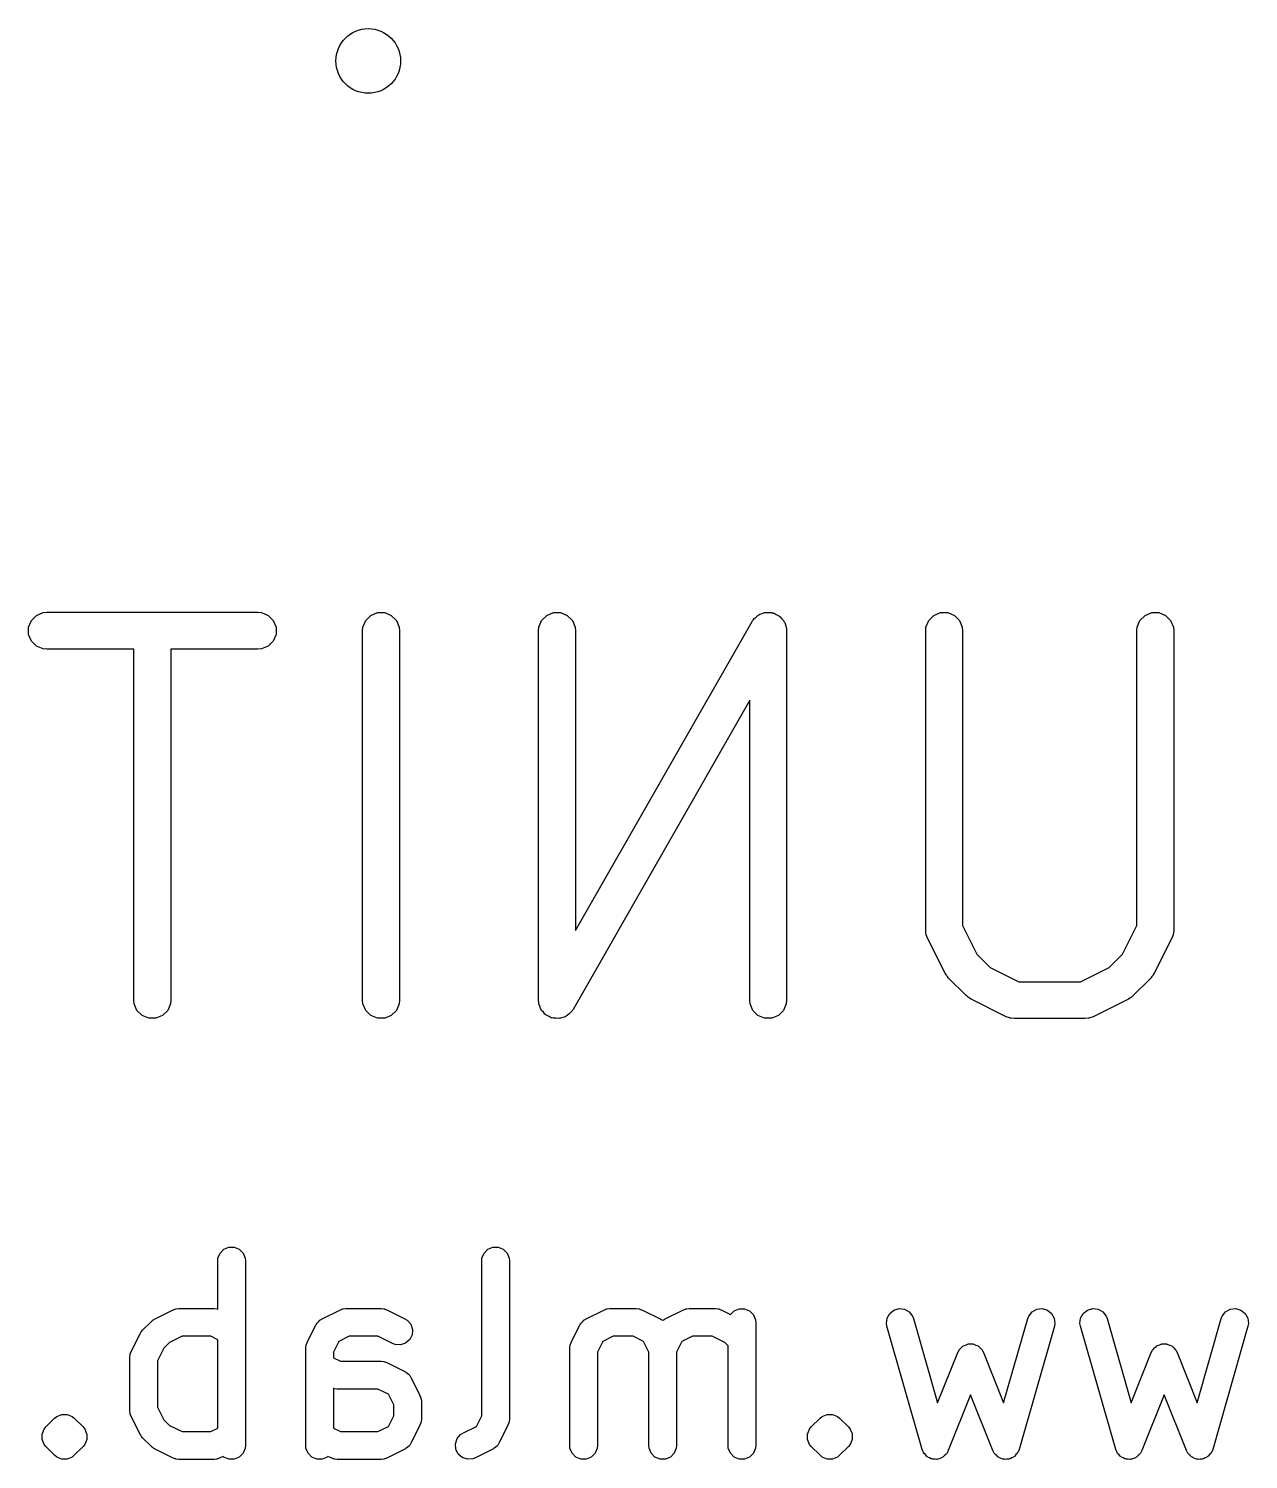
# Model space of a CAD drawing. Header units: inches. Extents: x 0.38 to 5.39, y 0.12 to 3.22.
# Drawn here: x 0.6771 to 0.937, y 0.436 to 0.741 of the extents above; entities that cross this region are included whole.
import ezdxf

# ---------------------------------------------------------------- set-up
doc = ezdxf.new("R2010")
doc.units = ezdxf.units.IN
doc.header["$MEASUREMENT"] = 0
doc.layers.add('BLACK', color=250, linetype='CONTINUOUS')

msp = doc.modelspace()

# ---------------------------------------------------------------- linework, layer by layer
at = {"layer": 'BLACK', "linetype": 'CONTINUOUS'}
for p, q in [((0.67876, 0.61592), (0.68018, 0.61651)), ((0.68018, 0.61651), (0.68095, 0.61658)), ((0.68095, 0.61658), (0.72594, 0.61658)), ((0.72594, 0.61658), (0.72671, 0.61651)), ((0.72671, 0.61651), (0.72813, 0.61592)), ((0.75, 0.61592), (0.75142, 0.61651)), ((0.75142, 0.61651), (0.75296, 0.61651)), ((0.75296, 0.61651), (0.75437, 0.61592)), ((0.7875, 0.61592), (0.78891, 0.61651)), ((0.78891, 0.61651), (0.79045, 0.61651)), ((0.79045, 0.61651), (0.79187, 0.61592)), ((0.83249, 0.61592), (0.83272, 0.61601)), ((0.83272, 0.61601), (0.83292, 0.61617)), ((0.83292, 0.61617), (0.83343, 0.61631)), ((0.83343, 0.61631), (0.83391, 0.61651)), ((0.83391, 0.61651), (0.83416, 0.61651)), ((0.83416, 0.61651), (0.8344, 0.61657)), ((0.8344, 0.61657), (0.83492, 0.61651)), ((0.83492, 0.61651), (0.83545, 0.61651)), ((0.83545, 0.61651), (0.83568, 0.61641)), ((0.83568, 0.61641), (0.83593, 0.61638)), ((0.83593, 0.61638), (0.83638, 0.61612)), ((0.83638, 0.61612), (0.83686, 0.61592)), ((0.86999, 0.61592), (0.8714, 0.61651)), ((0.8714, 0.61651), (0.87294, 0.61651)), ((0.87294, 0.61651), (0.87436, 0.61592)), ((0.91498, 0.61592), (0.9164, 0.61651)), ((0.9164, 0.61651), (0.91793, 0.61651)), ((0.91793, 0.61651), (0.91935, 0.61592)), ((0.67709, 0.61341), (0.67767, 0.61483)), ((0.67709, 0.61188), (0.67709, 0.61341)), ((0.67767, 0.61483), (0.67876, 0.61592)), ((0.72813, 0.61592), (0.72921, 0.61483)), ((0.72921, 0.61483), (0.7298, 0.61341)), ((0.7298, 0.61341), (0.7298, 0.61188)), ((0.74825, 0.61264), (0.74833, 0.61341)), ((0.74833, 0.61341), (0.74891, 0.61483)), ((0.74891, 0.61483), (0.75, 0.61592)), ((0.75437, 0.61592), (0.75546, 0.61483)), ((0.75546, 0.61483), (0.75605, 0.61341)), ((0.75605, 0.61341), (0.75612, 0.61264)), ((0.78575, 0.61264), (0.78582, 0.61341)), ((0.78582, 0.61341), (0.78641, 0.61483)), ((0.78641, 0.61483), (0.7875, 0.61592)), ((0.79187, 0.61592), (0.79296, 0.61483)), ((0.79296, 0.61483), (0.79354, 0.61341)), ((0.79354, 0.61341), (0.79362, 0.61264)), ((0.79362, 0.54873), (0.83126, 0.6146)), ((0.83126, 0.6146), (0.83137, 0.61476)), ((0.83137, 0.61476), (0.8314, 0.61483)), ((0.8314, 0.61483), (0.83148, 0.6149)), ((0.83148, 0.6149), (0.83171, 0.61523)), ((0.83171, 0.61523), (0.83212, 0.61555)), ((0.83212, 0.61555), (0.83249, 0.61592)), ((0.83686, 0.61592), (0.83704, 0.61574)), ((0.83704, 0.61574), (0.83726, 0.61562)), ((0.83726, 0.61562), (0.83758, 0.6152)), ((0.83758, 0.6152), (0.83795, 0.61483)), ((0.83795, 0.61483), (0.83805, 0.6146)), ((0.83805, 0.6146), (0.8382, 0.6144)), ((0.8382, 0.6144), (0.83834, 0.6139)), ((0.83834, 0.6139), (0.83854, 0.61341)), ((0.83854, 0.61341), (0.83858, 0.61302)), ((0.83858, 0.61302), (0.8386, 0.61292)), ((0.86824, 0.61264), (0.86831, 0.61341)), ((0.86831, 0.61341), (0.8689, 0.61483)), ((0.8689, 0.61483), (0.86999, 0.61592)), ((0.87436, 0.61592), (0.87545, 0.61483)), ((0.87545, 0.61483), (0.87603, 0.61341)), ((0.87603, 0.61341), (0.87611, 0.61264)), ((0.91323, 0.61264), (0.91331, 0.61341)), ((0.91331, 0.61341), (0.91389, 0.61483)), ((0.91389, 0.61483), (0.91498, 0.61592)), ((0.91935, 0.61592), (0.92044, 0.61483)), ((0.92044, 0.61483), (0.92103, 0.61341)), ((0.92103, 0.61341), (0.9211, 0.61264)), ((0.67767, 0.61046), (0.67709, 0.61188)), ((0.67876, 0.60937), (0.67767, 0.61046)), ((0.72921, 0.61046), (0.72813, 0.60937)), ((0.7298, 0.61188), (0.72921, 0.61046)), ((0.74825, 0.5339), (0.74825, 0.61264)), ((0.75612, 0.61264), (0.75612, 0.5339)), ((0.78575, 0.5339), (0.78575, 0.61264)), ((0.79362, 0.61264), (0.79362, 0.54873)), ((0.8386, 0.61292), (0.83859, 0.61284)), ((0.83859, 0.61284), (0.83861, 0.61264)), ((0.83861, 0.61264), (0.83861, 0.5339)), ((0.86824, 0.5489), (0.86824, 0.61264)), ((0.87611, 0.61264), (0.87611, 0.54983)), ((0.91323, 0.54983), (0.91323, 0.61264)), ((0.9211, 0.61264), (0.9211, 0.5489)), ((0.68018, 0.60878), (0.67876, 0.60937)), ((0.68095, 0.60871), (0.68018, 0.60878)), ((0.69951, 0.60871), (0.68095, 0.60871)), ((0.69951, 0.5339), (0.69951, 0.60871)), ((0.72594, 0.60871), (0.70738, 0.60871)), ((0.70738, 0.60871), (0.70738, 0.5339)), ((0.72671, 0.60878), (0.72594, 0.60871)), ((0.72813, 0.60937), (0.72671, 0.60878)), ((0.83074, 0.59782), (0.7931, 0.53195)), ((0.83074, 0.5339), (0.83074, 0.59782)), ((0.87611, 0.54983), (0.87916, 0.54374)), ((0.91018, 0.54374), (0.91323, 0.54983)), ((0.86831, 0.54813), (0.86824, 0.5489)), ((0.86837, 0.548), (0.86831, 0.54813)), ((0.86838, 0.54786), (0.86837, 0.548)), ((0.86865, 0.54714), (0.86838, 0.54786)), ((0.8724, 0.53964), (0.86865, 0.54714)), ((0.92069, 0.54714), (0.91694, 0.53964)), ((0.92096, 0.54786), (0.92069, 0.54714)), ((0.92097, 0.548), (0.92096, 0.54786)), ((0.92103, 0.54813), (0.92097, 0.548)), ((0.9211, 0.5489), (0.92103, 0.54813)), ((0.87916, 0.54374), (0.882, 0.54089)), ((0.90734, 0.54089), (0.91018, 0.54374)), ((0.882, 0.54089), (0.8881, 0.53784)), ((0.90124, 0.53784), (0.90734, 0.54089)), ((0.87261, 0.53931), (0.8724, 0.53964)), ((0.87265, 0.53922), (0.87261, 0.53931)), ((0.87274, 0.53911), (0.87265, 0.53922)), ((0.87281, 0.53899), (0.87274, 0.53911)), ((0.87289, 0.53892), (0.87281, 0.53899)), ((0.87314, 0.53862), (0.87289, 0.53892)), ((0.87689, 0.53487), (0.87314, 0.53862)), ((0.8881, 0.53784), (0.90124, 0.53784)), ((0.9162, 0.53862), (0.91245, 0.53487)), ((0.91645, 0.53892), (0.9162, 0.53862)), ((0.91653, 0.53899), (0.91645, 0.53892)), ((0.9166, 0.53911), (0.91653, 0.53899)), ((0.91669, 0.53922), (0.9166, 0.53911)), ((0.91673, 0.53931), (0.91669, 0.53922)), ((0.91694, 0.53964), (0.91673, 0.53931)), ((0.69958, 0.53314), (0.69951, 0.5339)), ((0.70738, 0.5339), (0.7073, 0.53314)), ((0.74833, 0.53314), (0.74825, 0.5339)), ((0.75612, 0.5339), (0.75605, 0.53314)), ((0.78577, 0.53371), (0.78575, 0.5339)), ((0.78576, 0.53363), (0.78577, 0.53371)), ((0.83082, 0.53314), (0.83074, 0.5339)), ((0.83861, 0.5339), (0.83854, 0.53314)), ((0.87719, 0.53462), (0.87689, 0.53487)), ((0.87726, 0.53454), (0.87719, 0.53462)), ((0.87738, 0.53447), (0.87726, 0.53454)), ((0.87748, 0.53438), (0.87738, 0.53447)), ((0.87758, 0.53434), (0.87748, 0.53438)), ((0.87791, 0.53413), (0.87758, 0.53434)), ((0.88541, 0.53038), (0.87791, 0.53413)), ((0.91143, 0.53413), (0.90393, 0.53038)), ((0.91176, 0.53434), (0.91143, 0.53413)), ((0.91186, 0.53438), (0.91176, 0.53434)), ((0.91196, 0.53447), (0.91186, 0.53438)), ((0.91208, 0.53454), (0.91196, 0.53447)), ((0.91215, 0.53462), (0.91208, 0.53454)), ((0.91245, 0.53487), (0.91215, 0.53462)), ((0.70017, 0.53172), (0.69958, 0.53314)), ((0.70126, 0.53063), (0.70017, 0.53172)), ((0.70268, 0.53004), (0.70126, 0.53063)), ((0.70563, 0.53063), (0.70421, 0.53004)), ((0.70672, 0.53172), (0.70563, 0.53063)), ((0.7073, 0.53314), (0.70672, 0.53172)), ((0.74891, 0.53172), (0.74833, 0.53314)), ((0.75, 0.53063), (0.74891, 0.53172)), ((0.75142, 0.53004), (0.75, 0.53063)), ((0.75437, 0.53063), (0.75296, 0.53004)), ((0.75546, 0.53172), (0.75437, 0.53063)), ((0.75605, 0.53314), (0.75546, 0.53172)), ((0.78578, 0.53353), (0.78576, 0.53363)), ((0.78582, 0.53314), (0.78578, 0.53353)), ((0.78602, 0.53265), (0.78582, 0.53314)), ((0.78616, 0.53215), (0.78602, 0.53265)), ((0.78631, 0.53195), (0.78616, 0.53215)), ((0.78641, 0.53172), (0.78631, 0.53195)), ((0.78678, 0.53135), (0.78641, 0.53172)), ((0.7871, 0.53093), (0.78678, 0.53135)), ((0.78732, 0.53081), (0.7871, 0.53093)), ((0.7875, 0.53063), (0.78732, 0.53081)), ((0.78798, 0.53043), (0.7875, 0.53063)), ((0.79187, 0.53063), (0.79164, 0.53053)), ((0.79224, 0.531), (0.79187, 0.53063)), ((0.79265, 0.53132), (0.79224, 0.531)), ((0.79288, 0.53164), (0.79265, 0.53132)), ((0.79296, 0.53172), (0.79288, 0.53164)), ((0.79299, 0.53179), (0.79296, 0.53172)), ((0.7931, 0.53195), (0.79299, 0.53179)), ((0.8314, 0.53172), (0.83082, 0.53314)), ((0.83249, 0.53063), (0.8314, 0.53172)), ((0.83391, 0.53004), (0.83249, 0.53063)), ((0.83686, 0.53063), (0.83545, 0.53004)), ((0.83795, 0.53172), (0.83686, 0.53063)), ((0.83854, 0.53314), (0.83795, 0.53172)), ((0.70421, 0.53004), (0.70268, 0.53004)), ((0.75296, 0.53004), (0.75142, 0.53004)), ((0.78843, 0.53017), (0.78798, 0.53043)), ((0.78868, 0.53014), (0.78843, 0.53017)), ((0.78891, 0.53004), (0.78868, 0.53014)), ((0.78944, 0.53004), (0.78891, 0.53004)), ((0.78996, 0.52998), (0.78944, 0.53004)), ((0.7902, 0.53004), (0.78996, 0.52998)), ((0.79045, 0.53004), (0.7902, 0.53004)), ((0.79093, 0.53024), (0.79045, 0.53004)), ((0.79144, 0.53038), (0.79093, 0.53024)), ((0.79164, 0.53053), (0.79144, 0.53038)), ((0.83545, 0.53004), (0.83391, 0.53004)), ((0.88613, 0.53011), (0.88541, 0.53038)), ((0.88627, 0.5301), (0.88613, 0.53011)), ((0.8864, 0.53004), (0.88627, 0.5301)), ((0.88717, 0.52997), (0.8864, 0.53004)), ((0.90217, 0.52997), (0.88717, 0.52997)), ((0.90294, 0.53004), (0.90217, 0.52997)), ((0.90307, 0.5301), (0.90294, 0.53004)), ((0.90321, 0.53011), (0.90307, 0.5301)), ((0.90393, 0.53038), (0.90321, 0.53011)), ((0.71739, 0.47835), (0.71744, 0.47893)), ((0.71744, 0.47893), (0.71789, 0.47999)), ((0.71789, 0.47999), (0.7187, 0.48081)), ((0.7187, 0.48081), (0.71976, 0.48125)), ((0.71976, 0.48125), (0.72092, 0.48125)), ((0.72092, 0.48125), (0.72198, 0.48081)), ((0.72198, 0.48081), (0.7228, 0.47999)), ((0.7228, 0.47999), (0.72324, 0.47893)), ((0.72324, 0.47893), (0.72329, 0.47835)), ((0.77363, 0.47835), (0.77369, 0.47893)), ((0.77369, 0.47893), (0.77413, 0.47999)), ((0.77413, 0.47999), (0.77494, 0.48081)), ((0.77494, 0.48081), (0.77601, 0.48125)), ((0.77601, 0.48125), (0.77716, 0.48125)), ((0.77716, 0.48125), (0.77822, 0.48081)), ((0.77822, 0.48081), (0.77904, 0.47999)), ((0.77904, 0.47999), (0.77948, 0.47893)), ((0.77948, 0.47893), (0.77954, 0.47835)), ((0.71739, 0.46807), (0.71739, 0.47835)), ((0.72329, 0.47835), (0.72329, 0.43898)), ((0.77363, 0.4453), (0.77363, 0.47835)), ((0.77954, 0.47835), (0.77954, 0.44461)), ((0.70402, 0.466), (0.70777, 0.46787)), ((0.70777, 0.46787), (0.70831, 0.46808)), ((0.70831, 0.46808), (0.70842, 0.46809)), ((0.70842, 0.46809), (0.70852, 0.46813)), ((0.70852, 0.46813), (0.70909, 0.46818)), ((0.70909, 0.46818), (0.71659, 0.46818)), ((0.71659, 0.46818), (0.71717, 0.46813)), ((0.71717, 0.46813), (0.71727, 0.46809)), ((0.71727, 0.46809), (0.71737, 0.46808)), ((0.71737, 0.46808), (0.71739, 0.46807)), ((0.73964, 0.466), (0.74339, 0.46787)), ((0.74339, 0.46787), (0.74393, 0.46808)), ((0.74393, 0.46808), (0.74404, 0.46809)), ((0.74404, 0.46809), (0.74414, 0.46813)), ((0.74414, 0.46813), (0.74471, 0.46818)), ((0.74471, 0.46818), (0.75221, 0.46818)), ((0.75221, 0.46818), (0.75279, 0.46813)), ((0.75279, 0.46813), (0.75289, 0.46809)), ((0.75289, 0.46809), (0.75299, 0.46808)), ((0.75299, 0.46808), (0.75353, 0.46787)), ((0.75353, 0.46787), (0.75728, 0.466)), ((0.79589, 0.466), (0.79963, 0.46787)), ((0.79963, 0.46787), (0.80018, 0.46808)), ((0.80018, 0.46808), (0.80028, 0.46809)), ((0.80028, 0.46809), (0.80038, 0.46813)), ((0.80038, 0.46813), (0.80096, 0.46818)), ((0.80096, 0.46818), (0.80658, 0.46818)), ((0.80658, 0.46818), (0.80716, 0.46813)), ((0.80716, 0.46813), (0.80725, 0.46809)), ((0.80725, 0.46809), (0.80736, 0.46808)), ((0.80736, 0.46808), (0.8079, 0.46787)), ((0.8079, 0.46787), (0.81165, 0.466)), ((0.81276, 0.466), (0.81651, 0.46787)), ((0.81651, 0.46787), (0.81705, 0.46808)), ((0.81705, 0.46808), (0.81715, 0.46809)), ((0.81715, 0.46809), (0.81725, 0.46813)), ((0.81725, 0.46813), (0.81783, 0.46818)), ((0.81783, 0.46818), (0.82345, 0.46818)), ((0.82345, 0.46818), (0.82403, 0.46813)), ((0.82403, 0.46813), (0.82413, 0.46809)), ((0.82413, 0.46809), (0.82423, 0.46808)), ((0.82423, 0.46808), (0.82477, 0.46787)), ((0.82477, 0.46787), (0.82667, 0.46692)), ((0.82667, 0.46692), (0.82744, 0.46769)), ((0.82744, 0.46769), (0.8285, 0.46813)), ((0.8285, 0.46813), (0.82965, 0.46813)), ((0.82965, 0.46813), (0.83072, 0.46769)), ((0.83072, 0.46769), (0.83153, 0.46687)), ((0.83153, 0.46687), (0.83197, 0.46581)), ((0.86001, 0.46613), (0.86057, 0.46714)), ((0.86057, 0.46714), (0.86147, 0.46786)), ((0.86147, 0.46786), (0.86258, 0.46817)), ((0.86258, 0.46817), (0.86373, 0.46804)), ((0.86373, 0.46804), (0.86473, 0.46748)), ((0.86473, 0.46748), (0.86545, 0.46658)), ((0.86545, 0.46658), (0.86566, 0.46604)), ((0.88998, 0.46604), (0.89019, 0.46658)), ((0.89019, 0.46658), (0.89091, 0.46748)), ((0.89091, 0.46748), (0.89192, 0.46804)), ((0.89192, 0.46804), (0.89306, 0.46817)), ((0.89306, 0.46817), (0.89417, 0.46786)), ((0.89417, 0.46786), (0.89507, 0.46714)), ((0.89507, 0.46714), (0.89563, 0.46613)), ((0.90126, 0.46613), (0.90182, 0.46714)), ((0.90182, 0.46714), (0.90272, 0.46786)), ((0.90272, 0.46786), (0.90383, 0.46817)), ((0.90383, 0.46817), (0.90497, 0.46804)), ((0.90497, 0.46804), (0.90598, 0.46748)), ((0.90598, 0.46748), (0.90669, 0.46658)), ((0.90669, 0.46658), (0.90691, 0.46604)), ((0.93122, 0.46604), (0.93144, 0.46658)), ((0.93144, 0.46658), (0.93215, 0.46748)), ((0.93215, 0.46748), (0.93316, 0.46804)), ((0.93316, 0.46804), (0.93431, 0.46817)), ((0.93431, 0.46817), (0.93541, 0.46786)), ((0.93541, 0.46786), (0.93632, 0.46714)), ((0.93632, 0.46714), (0.93688, 0.46613)), ((0.70119, 0.46334), (0.70138, 0.46357)), ((0.70138, 0.46357), (0.70325, 0.46544)), ((0.70325, 0.46544), (0.70348, 0.46563)), ((0.70348, 0.46563), (0.70353, 0.46569)), ((0.70353, 0.46569), (0.70362, 0.46574)), ((0.70362, 0.46574), (0.7037, 0.46581)), ((0.7037, 0.46581), (0.70377, 0.46584)), ((0.70377, 0.46584), (0.70402, 0.466)), ((0.73645, 0.46093), (0.73832, 0.46468)), ((0.73832, 0.46468), (0.73838, 0.46477)), ((0.73838, 0.46477), (0.7384, 0.46482)), ((0.7384, 0.46482), (0.73845, 0.46487)), ((0.73845, 0.46487), (0.73863, 0.46517)), ((0.73863, 0.46517), (0.73891, 0.46541)), ((0.73891, 0.46541), (0.73915, 0.46569)), ((0.73915, 0.46569), (0.73944, 0.46587)), ((0.73944, 0.46587), (0.7395, 0.46592)), ((0.7395, 0.46592), (0.73955, 0.46594)), ((0.73955, 0.46594), (0.73964, 0.466)), ((0.75728, 0.466), (0.75777, 0.46569)), ((0.75777, 0.46569), (0.75853, 0.46482)), ((0.75853, 0.46482), (0.75889, 0.46372)), ((0.75889, 0.46372), (0.75881, 0.46258)), ((0.79269, 0.46093), (0.79456, 0.46468)), ((0.79456, 0.46468), (0.79463, 0.46477)), ((0.79463, 0.46477), (0.79464, 0.46482)), ((0.79464, 0.46482), (0.79469, 0.46487)), ((0.79469, 0.46487), (0.79487, 0.46517)), ((0.79487, 0.46517), (0.79515, 0.46541)), ((0.79515, 0.46541), (0.7954, 0.46569)), ((0.7954, 0.46569), (0.79569, 0.46587)), ((0.79569, 0.46587), (0.79574, 0.46592)), ((0.79574, 0.46592), (0.79579, 0.46594)), ((0.79579, 0.46594), (0.79589, 0.466)), ((0.81165, 0.466), (0.81175, 0.46594)), ((0.81175, 0.46594), (0.81179, 0.46592)), ((0.81179, 0.46592), (0.81185, 0.46587)), ((0.81185, 0.46587), (0.81214, 0.46569)), ((0.81214, 0.46569), (0.8122, 0.46561)), ((0.8122, 0.46561), (0.81227, 0.46569)), ((0.81227, 0.46569), (0.81256, 0.46587)), ((0.81256, 0.46587), (0.81262, 0.46592)), ((0.81262, 0.46592), (0.81266, 0.46594)), ((0.81266, 0.46594), (0.81276, 0.466)), ((0.83197, 0.46581), (0.83203, 0.46523)), ((0.83203, 0.46523), (0.83203, 0.43898)), ((0.85988, 0.46499), (0.86001, 0.46613)), ((0.85998, 0.46442), (0.85988, 0.46499)), ((0.86748, 0.43817), (0.85998, 0.46442)), ((0.86566, 0.46604), (0.87079, 0.4481)), ((0.88485, 0.4481), (0.88998, 0.46604)), ((0.89566, 0.46442), (0.88816, 0.43817)), ((0.89563, 0.46613), (0.89576, 0.46499)), ((0.89576, 0.46499), (0.89566, 0.46442)), ((0.90112, 0.46499), (0.90126, 0.46613)), ((0.90123, 0.46442), (0.90112, 0.46499)), ((0.90873, 0.43817), (0.90123, 0.46442)), ((0.90691, 0.46604), (0.91203, 0.4481)), ((0.9261, 0.4481), (0.93122, 0.46604)), ((0.9369, 0.46442), (0.9294, 0.43817)), ((0.93688, 0.46613), (0.93701, 0.46499)), ((0.93701, 0.46499), (0.9369, 0.46442)), ((0.69895, 0.45905), (0.70083, 0.4628)), ((0.70083, 0.4628), (0.70098, 0.46305)), ((0.70098, 0.46305), (0.70101, 0.46312)), ((0.70101, 0.46312), (0.70108, 0.4632)), ((0.70108, 0.4632), (0.70113, 0.46329)), ((0.70113, 0.46329), (0.70119, 0.46334)), ((0.70709, 0.46093), (0.70589, 0.45973)), ((0.70979, 0.46228), (0.70709, 0.46093)), ((0.71589, 0.46228), (0.70979, 0.46228)), ((0.71739, 0.46153), (0.71589, 0.46228)), ((0.71739, 0.44268), (0.71739, 0.46153)), ((0.73624, 0.46039), (0.73645, 0.46093)), ((0.74316, 0.46115), (0.74204, 0.45891)), ((0.74541, 0.46228), (0.74316, 0.46115)), ((0.75151, 0.46228), (0.74541, 0.46228)), ((0.75464, 0.46071), (0.75151, 0.46228)), ((0.75518, 0.46051), (0.75464, 0.46071)), ((0.75633, 0.46043), (0.75518, 0.46051)), ((0.75742, 0.46079), (0.75633, 0.46043)), ((0.75829, 0.46155), (0.75742, 0.46079)), ((0.75881, 0.46258), (0.75829, 0.46155)), ((0.79248, 0.46039), (0.79269, 0.46093)), ((0.79941, 0.46115), (0.79828, 0.45891)), ((0.80165, 0.46228), (0.79941, 0.46115)), ((0.80588, 0.46228), (0.80165, 0.46228)), ((0.80813, 0.46115), (0.80588, 0.46228)), ((0.80925, 0.45891), (0.80813, 0.46115)), ((0.81628, 0.46115), (0.81516, 0.45891)), ((0.81853, 0.46228), (0.81628, 0.46115)), ((0.82276, 0.46228), (0.81853, 0.46228)), ((0.82545, 0.46093), (0.82276, 0.46228)), ((0.82612, 0.46026), (0.82545, 0.46093)), ((0.87671, 0.46041), (0.87721, 0.46062)), ((0.87721, 0.46062), (0.87725, 0.46062)), ((0.87725, 0.46062), (0.87728, 0.46063)), ((0.87728, 0.46063), (0.87782, 0.46063)), ((0.87782, 0.46063), (0.87836, 0.46063)), ((0.87836, 0.46063), (0.8784, 0.46062)), ((0.8784, 0.46062), (0.87843, 0.46062)), ((0.87843, 0.46062), (0.87893, 0.46041)), ((0.91796, 0.46041), (0.91845, 0.46062)), ((0.91845, 0.46062), (0.91849, 0.46062)), ((0.91849, 0.46062), (0.91852, 0.46063)), ((0.91852, 0.46063), (0.91907, 0.46063)), ((0.91907, 0.46063), (0.91961, 0.46063)), ((0.91961, 0.46063), (0.91964, 0.46062)), ((0.91964, 0.46062), (0.91968, 0.46062)), ((0.91968, 0.46062), (0.92017, 0.46041)), ((0.69864, 0.45773), (0.6987, 0.45831)), ((0.69864, 0.44648), (0.69864, 0.45773)), ((0.6987, 0.45831), (0.69874, 0.45841)), ((0.69874, 0.45851), (0.69895, 0.45905)), ((0.69874, 0.45841), (0.69874, 0.45851)), ((0.70589, 0.45973), (0.70455, 0.45703)), ((0.73614, 0.45961), (0.73619, 0.46018)), ((0.73614, 0.43898), (0.73614, 0.45961)), ((0.73619, 0.46018), (0.73623, 0.46028)), ((0.73623, 0.46028), (0.73624, 0.46039)), ((0.74204, 0.45891), (0.74204, 0.45768)), ((0.74204, 0.45768), (0.74353, 0.45693)), ((0.79238, 0.45961), (0.79244, 0.46018)), ((0.79238, 0.43898), (0.79238, 0.45961)), ((0.79244, 0.46018), (0.79248, 0.46028)), ((0.79248, 0.46028), (0.79248, 0.46039)), ((0.79828, 0.45891), (0.79828, 0.43898)), ((0.80925, 0.43898), (0.80925, 0.45891)), ((0.81516, 0.45891), (0.81516, 0.43898)), ((0.82612, 0.43898), (0.82612, 0.46026)), ((0.87079, 0.4481), (0.87508, 0.45883)), ((0.87508, 0.45883), (0.87535, 0.45934)), ((0.87535, 0.45934), (0.87537, 0.45937)), ((0.87537, 0.45937), (0.87539, 0.4594)), ((0.87539, 0.4594), (0.87577, 0.45978)), ((0.87577, 0.45978), (0.87615, 0.46017)), ((0.87615, 0.46017), (0.87618, 0.46018)), ((0.87618, 0.46018), (0.87621, 0.46021)), ((0.87621, 0.46021), (0.87671, 0.46041)), ((0.87893, 0.46041), (0.87943, 0.46021)), ((0.87943, 0.46021), (0.87946, 0.46018)), ((0.87946, 0.46018), (0.87949, 0.46017)), ((0.87949, 0.46017), (0.87987, 0.45978)), ((0.87987, 0.45978), (0.88026, 0.4594)), ((0.88026, 0.4594), (0.88027, 0.45937)), ((0.88027, 0.45937), (0.8803, 0.45934)), ((0.8803, 0.45934), (0.88056, 0.45883)), ((0.88056, 0.45883), (0.88485, 0.4481)), ((0.91203, 0.4481), (0.91632, 0.45883)), ((0.91632, 0.45883), (0.91659, 0.45934)), ((0.91659, 0.45934), (0.91662, 0.45937)), ((0.91662, 0.45937), (0.91663, 0.4594)), ((0.91663, 0.4594), (0.91702, 0.45978)), ((0.91702, 0.45978), (0.9174, 0.46017)), ((0.9174, 0.46017), (0.91743, 0.46018)), ((0.91743, 0.46018), (0.91746, 0.46021)), ((0.91746, 0.46021), (0.91796, 0.46041)), ((0.92017, 0.46041), (0.92068, 0.46021)), ((0.92068, 0.46021), (0.9207, 0.46018)), ((0.9207, 0.46018), (0.92074, 0.46017)), ((0.92074, 0.46017), (0.92111, 0.45978)), ((0.92111, 0.45978), (0.9215, 0.4594)), ((0.9215, 0.4594), (0.92151, 0.45937)), ((0.92151, 0.45937), (0.92154, 0.45934)), ((0.92154, 0.45934), (0.92181, 0.45883)), ((0.92181, 0.45883), (0.9261, 0.4481)), ((0.70455, 0.45703), (0.70455, 0.44718)), ((0.74353, 0.45693), (0.75221, 0.45693)), ((0.75221, 0.45693), (0.75279, 0.45688)), ((0.75279, 0.45688), (0.75289, 0.45684)), ((0.75289, 0.45684), (0.75299, 0.45683)), ((0.75299, 0.45683), (0.75353, 0.45662)), ((0.75353, 0.45662), (0.75728, 0.45475)), ((0.75728, 0.45475), (0.75738, 0.45469)), ((0.75738, 0.45469), (0.75742, 0.45467)), ((0.75742, 0.45467), (0.75748, 0.45462)), ((0.75748, 0.45462), (0.75777, 0.45444)), ((0.75777, 0.45444), (0.75801, 0.45416)), ((0.75801, 0.45416), (0.75829, 0.45392)), ((0.75829, 0.45392), (0.75848, 0.45363)), ((0.75848, 0.45363), (0.75853, 0.45357)), ((0.75853, 0.45357), (0.75854, 0.45352)), ((0.75854, 0.45352), (0.7586, 0.45343)), ((0.7586, 0.45343), (0.76048, 0.44968)), ((0.74206, 0.45113), (0.74204, 0.45114)), ((0.74204, 0.45114), (0.74204, 0.44268)), ((0.74216, 0.45113), (0.74206, 0.45113)), ((0.74226, 0.45109), (0.74216, 0.45113)), ((0.74284, 0.45103), (0.74226, 0.45109)), ((0.75151, 0.45103), (0.74284, 0.45103)), ((0.75376, 0.44991), (0.75151, 0.45103)), ((0.75488, 0.44766), (0.75376, 0.44991)), ((0.76048, 0.44968), (0.76068, 0.44914)), ((0.76068, 0.44914), (0.76069, 0.44903)), ((0.76069, 0.44903), (0.76073, 0.44893)), ((0.76073, 0.44893), (0.76079, 0.44836)), ((0.76079, 0.44836), (0.76079, 0.44461)), ((0.87782, 0.44978), (0.87306, 0.43789)), ((0.88258, 0.43789), (0.87782, 0.44978)), ((0.91907, 0.44978), (0.91431, 0.43789)), ((0.92382, 0.43789), (0.91907, 0.44978)), ((0.68308, 0.44519), (0.6838, 0.44549)), ((0.6838, 0.44549), (0.68414, 0.44563)), ((0.68414, 0.44563), (0.6853, 0.44563)), ((0.6853, 0.44563), (0.6853, 0.44563)), ((0.6853, 0.44563), (0.68564, 0.44549)), ((0.68564, 0.44549), (0.68636, 0.44519)), ((0.6987, 0.44591), (0.69864, 0.44648)), ((0.69874, 0.44581), (0.6987, 0.44591)), ((0.69874, 0.4457), (0.69874, 0.44581)), ((0.69895, 0.44516), (0.69874, 0.4457)), ((0.70455, 0.44718), (0.70589, 0.44448)), ((0.75376, 0.44306), (0.75488, 0.4453)), ((0.75488, 0.4453), (0.75488, 0.44766)), ((0.77251, 0.44306), (0.77363, 0.4453)), ((0.84618, 0.44519), (0.8469, 0.44549)), ((0.8469, 0.44549), (0.84725, 0.44563)), ((0.84725, 0.44563), (0.8484, 0.44563)), ((0.8484, 0.44563), (0.8484, 0.44563)), ((0.8484, 0.44563), (0.84874, 0.44549)), ((0.84874, 0.44549), (0.84947, 0.44519)), ((0.67995, 0.44143), (0.68039, 0.4425)), ((0.68039, 0.4425), (0.68076, 0.44295)), ((0.68076, 0.44295), (0.68263, 0.44482)), ((0.68263, 0.44482), (0.68308, 0.44519)), ((0.68308, 0.44519), (0.68308, 0.44519)), ((0.68636, 0.44519), (0.68636, 0.44519)), ((0.68636, 0.44519), (0.68681, 0.44482)), ((0.68681, 0.44482), (0.68868, 0.44295)), ((0.68868, 0.44295), (0.68905, 0.4425)), ((0.68905, 0.4425), (0.68944, 0.44155)), ((0.70083, 0.44141), (0.69895, 0.44516)), ((0.70589, 0.44448), (0.70709, 0.44328)), ((0.70709, 0.44328), (0.70979, 0.44194)), ((0.71589, 0.44194), (0.71739, 0.44268)), ((0.74204, 0.44268), (0.74353, 0.44194)), ((0.75151, 0.44194), (0.75376, 0.44306)), ((0.76048, 0.44329), (0.7586, 0.43954)), ((0.76068, 0.44383), (0.76048, 0.44329)), ((0.76069, 0.44393), (0.76068, 0.44383)), ((0.76073, 0.44403), (0.76069, 0.44393)), ((0.76079, 0.44461), (0.76073, 0.44403)), ((0.76964, 0.44162), (0.77251, 0.44306)), ((0.77922, 0.44329), (0.77735, 0.43954)), ((0.77943, 0.44383), (0.77922, 0.44329)), ((0.77944, 0.44393), (0.77943, 0.44383)), ((0.77948, 0.44403), (0.77944, 0.44393)), ((0.77954, 0.44461), (0.77948, 0.44403)), ((0.84305, 0.44143), (0.84349, 0.4425)), ((0.84349, 0.4425), (0.84386, 0.44295)), ((0.84386, 0.44295), (0.84574, 0.44482)), ((0.84574, 0.44482), (0.84618, 0.44519)), ((0.84618, 0.44519), (0.84618, 0.44519)), ((0.84947, 0.44519), (0.84947, 0.44519)), ((0.84947, 0.44519), (0.84991, 0.44482)), ((0.84991, 0.44482), (0.85179, 0.44295)), ((0.85179, 0.44295), (0.85215, 0.4425)), ((0.85215, 0.4425), (0.85255, 0.44155)), ((0.67995, 0.44028), (0.67995, 0.44143)), ((0.68025, 0.43956), (0.67995, 0.44028)), ((0.68039, 0.43922), (0.68025, 0.43956)), ((0.68076, 0.43877), (0.68039, 0.43922)), ((0.68905, 0.43922), (0.68868, 0.43877)), ((0.68949, 0.44028), (0.68905, 0.43922)), ((0.68944, 0.44155), (0.68949, 0.44143)), ((0.68949, 0.44143), (0.68949, 0.44028)), ((0.70098, 0.44116), (0.70083, 0.44141)), ((0.70101, 0.44109), (0.70098, 0.44116)), ((0.70108, 0.44101), (0.70101, 0.44109)), ((0.70113, 0.44092), (0.70108, 0.44101)), ((0.70119, 0.44087), (0.70113, 0.44092)), ((0.70138, 0.44065), (0.70119, 0.44087)), ((0.70325, 0.43877), (0.70138, 0.44065)), ((0.70979, 0.44194), (0.71589, 0.44194)), ((0.74353, 0.44194), (0.75151, 0.44194)), ((0.75848, 0.43934), (0.75829, 0.43905)), ((0.75853, 0.4394), (0.75848, 0.43934)), ((0.75854, 0.43944), (0.75853, 0.4394)), ((0.7586, 0.43954), (0.75854, 0.43944)), ((0.76803, 0.43935), (0.76839, 0.44045)), ((0.76811, 0.4382), (0.76803, 0.43935)), ((0.76839, 0.44045), (0.76915, 0.44132)), ((0.76915, 0.44132), (0.76964, 0.44162)), ((0.77722, 0.43934), (0.77704, 0.43905)), ((0.77727, 0.4394), (0.77722, 0.43934)), ((0.77729, 0.43944), (0.77727, 0.4394)), ((0.77735, 0.43954), (0.77729, 0.43944)), ((0.84305, 0.44028), (0.84305, 0.44143)), ((0.84335, 0.43956), (0.84305, 0.44028)), ((0.84349, 0.43922), (0.84335, 0.43956)), ((0.84386, 0.43877), (0.84349, 0.43922)), ((0.85215, 0.43922), (0.85179, 0.43877)), ((0.8526, 0.44028), (0.85215, 0.43922)), ((0.85255, 0.44155), (0.8526, 0.44143)), ((0.8526, 0.44143), (0.8526, 0.44028)), ((0.68263, 0.4369), (0.68076, 0.43877)), ((0.68308, 0.43653), (0.68263, 0.4369)), ((0.68414, 0.43609), (0.68308, 0.43653)), ((0.6853, 0.43609), (0.68414, 0.43609)), ((0.68414, 0.43609), (0.68414, 0.43609)), ((0.68636, 0.43653), (0.6853, 0.43609)), ((0.6853, 0.43609), (0.6853, 0.43609)), ((0.68681, 0.4369), (0.68636, 0.43653)), ((0.68868, 0.43877), (0.68681, 0.4369)), ((0.70348, 0.43858), (0.70325, 0.43877)), ((0.70353, 0.43853), (0.70348, 0.43858)), ((0.70362, 0.43847), (0.70353, 0.43853)), ((0.7037, 0.4384), (0.70362, 0.43847)), ((0.70377, 0.43837), (0.7037, 0.4384)), ((0.70402, 0.43822), (0.70377, 0.43837)), ((0.70777, 0.43634), (0.70402, 0.43822)), ((0.70831, 0.43614), (0.70777, 0.43634)), ((0.70842, 0.43613), (0.70831, 0.43614)), ((0.70852, 0.43609), (0.70842, 0.43613)), ((0.70909, 0.43603), (0.70852, 0.43609)), ((0.71717, 0.43609), (0.71659, 0.43603)), ((0.71727, 0.43613), (0.71717, 0.43609)), ((0.71737, 0.43614), (0.71727, 0.43613)), ((0.71791, 0.43634), (0.71737, 0.43614)), ((0.71856, 0.43667), (0.71791, 0.43634)), ((0.7187, 0.43653), (0.71856, 0.43667)), ((0.71976, 0.43609), (0.7187, 0.43653)), ((0.72092, 0.43609), (0.71976, 0.43609)), ((0.72198, 0.43653), (0.72092, 0.43609)), ((0.7228, 0.43734), (0.72198, 0.43653)), ((0.72324, 0.43841), (0.7228, 0.43734)), ((0.72329, 0.43898), (0.72324, 0.43841)), ((0.73619, 0.43841), (0.73614, 0.43898)), ((0.73663, 0.43734), (0.73619, 0.43841)), ((0.73745, 0.43653), (0.73663, 0.43734)), ((0.73851, 0.43609), (0.73745, 0.43653)), ((0.73966, 0.43609), (0.73851, 0.43609)), ((0.74073, 0.43653), (0.73966, 0.43609)), ((0.74087, 0.43667), (0.74073, 0.43653)), ((0.74152, 0.43634), (0.74087, 0.43667)), ((0.74206, 0.43614), (0.74152, 0.43634)), ((0.74216, 0.43613), (0.74206, 0.43614)), ((0.74226, 0.43609), (0.74216, 0.43613)), ((0.74284, 0.43603), (0.74226, 0.43609)), ((0.75279, 0.43609), (0.75221, 0.43603)), ((0.75289, 0.43613), (0.75279, 0.43609)), ((0.75299, 0.43614), (0.75289, 0.43613)), ((0.75353, 0.43634), (0.75299, 0.43614)), ((0.75728, 0.43822), (0.75353, 0.43634)), ((0.75738, 0.43828), (0.75728, 0.43822)), ((0.75742, 0.43829), (0.75738, 0.43828)), ((0.75748, 0.43834), (0.75742, 0.43829)), ((0.75777, 0.43853), (0.75748, 0.43834)), ((0.75801, 0.43881), (0.75777, 0.43853)), ((0.75829, 0.43905), (0.75801, 0.43881)), ((0.76863, 0.43717), (0.76811, 0.4382)), ((0.7695, 0.43642), (0.76863, 0.43717)), ((0.77059, 0.43605), (0.7695, 0.43642)), ((0.77174, 0.43614), (0.77059, 0.43605)), ((0.77228, 0.43634), (0.77174, 0.43614)), ((0.77603, 0.43822), (0.77228, 0.43634)), ((0.77613, 0.43828), (0.77603, 0.43822)), ((0.77617, 0.43829), (0.77613, 0.43828)), ((0.77623, 0.43834), (0.77617, 0.43829)), ((0.77652, 0.43853), (0.77623, 0.43834)), ((0.77676, 0.43881), (0.77652, 0.43853)), ((0.77704, 0.43905), (0.77676, 0.43881)), ((0.79244, 0.43841), (0.79238, 0.43898)), ((0.79288, 0.43734), (0.79244, 0.43841)), ((0.79369, 0.43653), (0.79288, 0.43734)), ((0.79476, 0.43609), (0.79369, 0.43653)), ((0.79591, 0.43609), (0.79476, 0.43609)), ((0.79697, 0.43653), (0.79591, 0.43609)), ((0.79779, 0.43734), (0.79697, 0.43653)), ((0.79823, 0.43841), (0.79779, 0.43734)), ((0.79828, 0.43898), (0.79823, 0.43841)), ((0.80931, 0.43841), (0.80925, 0.43898)), ((0.80975, 0.43734), (0.80931, 0.43841)), ((0.81056, 0.43653), (0.80975, 0.43734)), ((0.81163, 0.43609), (0.81056, 0.43653)), ((0.81278, 0.43609), (0.81163, 0.43609)), ((0.81384, 0.43653), (0.81278, 0.43609)), ((0.81466, 0.43734), (0.81384, 0.43653)), ((0.8151, 0.43841), (0.81466, 0.43734)), ((0.81516, 0.43898), (0.8151, 0.43841)), ((0.82618, 0.43841), (0.82612, 0.43898)), ((0.82662, 0.43734), (0.82618, 0.43841)), ((0.82744, 0.43653), (0.82662, 0.43734)), ((0.8285, 0.43609), (0.82744, 0.43653)), ((0.82965, 0.43609), (0.8285, 0.43609)), ((0.83072, 0.43653), (0.82965, 0.43609)), ((0.83153, 0.43734), (0.83072, 0.43653)), ((0.83197, 0.43841), (0.83153, 0.43734)), ((0.83203, 0.43898), (0.83197, 0.43841)), ((0.84574, 0.4369), (0.84386, 0.43877)), ((0.84618, 0.43653), (0.84574, 0.4369)), ((0.84725, 0.43609), (0.84618, 0.43653)), ((0.8484, 0.43609), (0.84725, 0.43609)), ((0.84725, 0.43609), (0.84725, 0.43609)), ((0.84947, 0.43653), (0.8484, 0.43609)), ((0.8484, 0.43609), (0.8484, 0.43609)), ((0.84991, 0.4369), (0.84947, 0.43653)), ((0.85179, 0.43877), (0.84991, 0.4369)), ((0.8677, 0.43763), (0.86748, 0.43817)), ((0.86781, 0.43749), (0.8677, 0.43763)), ((0.86789, 0.43731), (0.86781, 0.43749)), ((0.86817, 0.43704), (0.86789, 0.43731)), ((0.86841, 0.43673), (0.86817, 0.43704)), ((0.86858, 0.43664), (0.86841, 0.43673)), ((0.86871, 0.43651), (0.86858, 0.43664)), ((0.86908, 0.43636), (0.86871, 0.43651)), ((0.86942, 0.43617), (0.86908, 0.43636)), ((0.86961, 0.43615), (0.86942, 0.43617)), ((0.86978, 0.43608), (0.86961, 0.43615)), ((0.87017, 0.43609), (0.86978, 0.43608)), ((0.87056, 0.43604), (0.87017, 0.43609)), ((0.87074, 0.43609), (0.87056, 0.43604)), ((0.87093, 0.43609), (0.87074, 0.43609)), ((0.87129, 0.43625), (0.87093, 0.43609)), ((0.87167, 0.43636), (0.87129, 0.43625)), ((0.87182, 0.43647), (0.87167, 0.43636)), ((0.87199, 0.43655), (0.87182, 0.43647)), ((0.87227, 0.43683), (0.87199, 0.43655)), ((0.87257, 0.43707), (0.87227, 0.43683)), ((0.87267, 0.43724), (0.87257, 0.43707)), ((0.8728, 0.43737), (0.87267, 0.43724)), ((0.87306, 0.43789), (0.8728, 0.43737)), ((0.88284, 0.43737), (0.88258, 0.43789)), ((0.88298, 0.43724), (0.88284, 0.43737)), ((0.88307, 0.43707), (0.88298, 0.43724)), ((0.88338, 0.43683), (0.88307, 0.43707)), ((0.88365, 0.43655), (0.88338, 0.43683)), ((0.88382, 0.43647), (0.88365, 0.43655)), ((0.88397, 0.43636), (0.88382, 0.43647)), ((0.88435, 0.43625), (0.88397, 0.43636)), ((0.88471, 0.43609), (0.88435, 0.43625)), ((0.8849, 0.43609), (0.88471, 0.43609)), ((0.88508, 0.43604), (0.8849, 0.43609)), ((0.88547, 0.43609), (0.88508, 0.43604)), ((0.88586, 0.43608), (0.88547, 0.43609)), ((0.88604, 0.43615), (0.88586, 0.43608)), ((0.88622, 0.43617), (0.88604, 0.43615)), ((0.88657, 0.43636), (0.88622, 0.43617)), ((0.88693, 0.43651), (0.88657, 0.43636)), ((0.88707, 0.43664), (0.88693, 0.43651)), ((0.88723, 0.43673), (0.88707, 0.43664)), ((0.88747, 0.43704), (0.88723, 0.43673)), ((0.88775, 0.43731), (0.88747, 0.43704)), ((0.88783, 0.43749), (0.88775, 0.43731)), ((0.88795, 0.43763), (0.88783, 0.43749)), ((0.88816, 0.43817), (0.88795, 0.43763)), ((0.90894, 0.43763), (0.90873, 0.43817)), ((0.90906, 0.43749), (0.90894, 0.43763)), ((0.90913, 0.43731), (0.90906, 0.43749)), ((0.90941, 0.43704), (0.90913, 0.43731)), ((0.90966, 0.43673), (0.90941, 0.43704)), ((0.90982, 0.43664), (0.90966, 0.43673)), ((0.90996, 0.43651), (0.90982, 0.43664)), ((0.91032, 0.43636), (0.90996, 0.43651)), ((0.91066, 0.43617), (0.91032, 0.43636)), ((0.91085, 0.43615), (0.91066, 0.43617)), ((0.91103, 0.43608), (0.91085, 0.43615)), ((0.91142, 0.43609), (0.91103, 0.43608)), ((0.91181, 0.43604), (0.91142, 0.43609)), ((0.91199, 0.43609), (0.91181, 0.43604)), ((0.91218, 0.43609), (0.91199, 0.43609)), ((0.91254, 0.43625), (0.91218, 0.43609)), ((0.91292, 0.43636), (0.91254, 0.43625)), ((0.91306, 0.43647), (0.91292, 0.43636)), ((0.91324, 0.43655), (0.91306, 0.43647)), ((0.91351, 0.43683), (0.91324, 0.43655)), ((0.91382, 0.43707), (0.91351, 0.43683)), ((0.91391, 0.43724), (0.91382, 0.43707)), ((0.91404, 0.43737), (0.91391, 0.43724)), ((0.91431, 0.43789), (0.91404, 0.43737)), ((0.92409, 0.43737), (0.92382, 0.43789)), ((0.92422, 0.43724), (0.92409, 0.43737)), ((0.92431, 0.43707), (0.92422, 0.43724)), ((0.92462, 0.43683), (0.92431, 0.43707)), ((0.92489, 0.43655), (0.92462, 0.43683)), ((0.92507, 0.43647), (0.92489, 0.43655)), ((0.92522, 0.43636), (0.92507, 0.43647)), ((0.92559, 0.43625), (0.92522, 0.43636)), ((0.92595, 0.43609), (0.92559, 0.43625)), ((0.92614, 0.43609), (0.92595, 0.43609)), ((0.92632, 0.43604), (0.92614, 0.43609)), ((0.92671, 0.43609), (0.92632, 0.43604)), ((0.92711, 0.43608), (0.92671, 0.43609)), ((0.92728, 0.43615), (0.92711, 0.43608)), ((0.92747, 0.43617), (0.92728, 0.43615)), ((0.92781, 0.43636), (0.92747, 0.43617)), ((0.92818, 0.43651), (0.92781, 0.43636)), ((0.92831, 0.43664), (0.92818, 0.43651)), ((0.92847, 0.43673), (0.92831, 0.43664)), ((0.92872, 0.43704), (0.92847, 0.43673)), ((0.929, 0.43731), (0.92872, 0.43704)), ((0.92907, 0.43749), (0.929, 0.43731)), ((0.92919, 0.43763), (0.92907, 0.43749)), ((0.9294, 0.43817), (0.92919, 0.43763)), ((0.71659, 0.43603), (0.70909, 0.43603)), ((0.75221, 0.43603), (0.74284, 0.43603))]:
    msp.add_line(p, q, dxfattribs=at)
at = {"layer": 'BLACK'}
msp.add_circle((0.74945, 0.73409), 0.00689, dxfattribs=at)
msp.add_circle((0.74945, 0.73409), 0.00689, dxfattribs=at)

doc.saveas('drawing.dxf')
